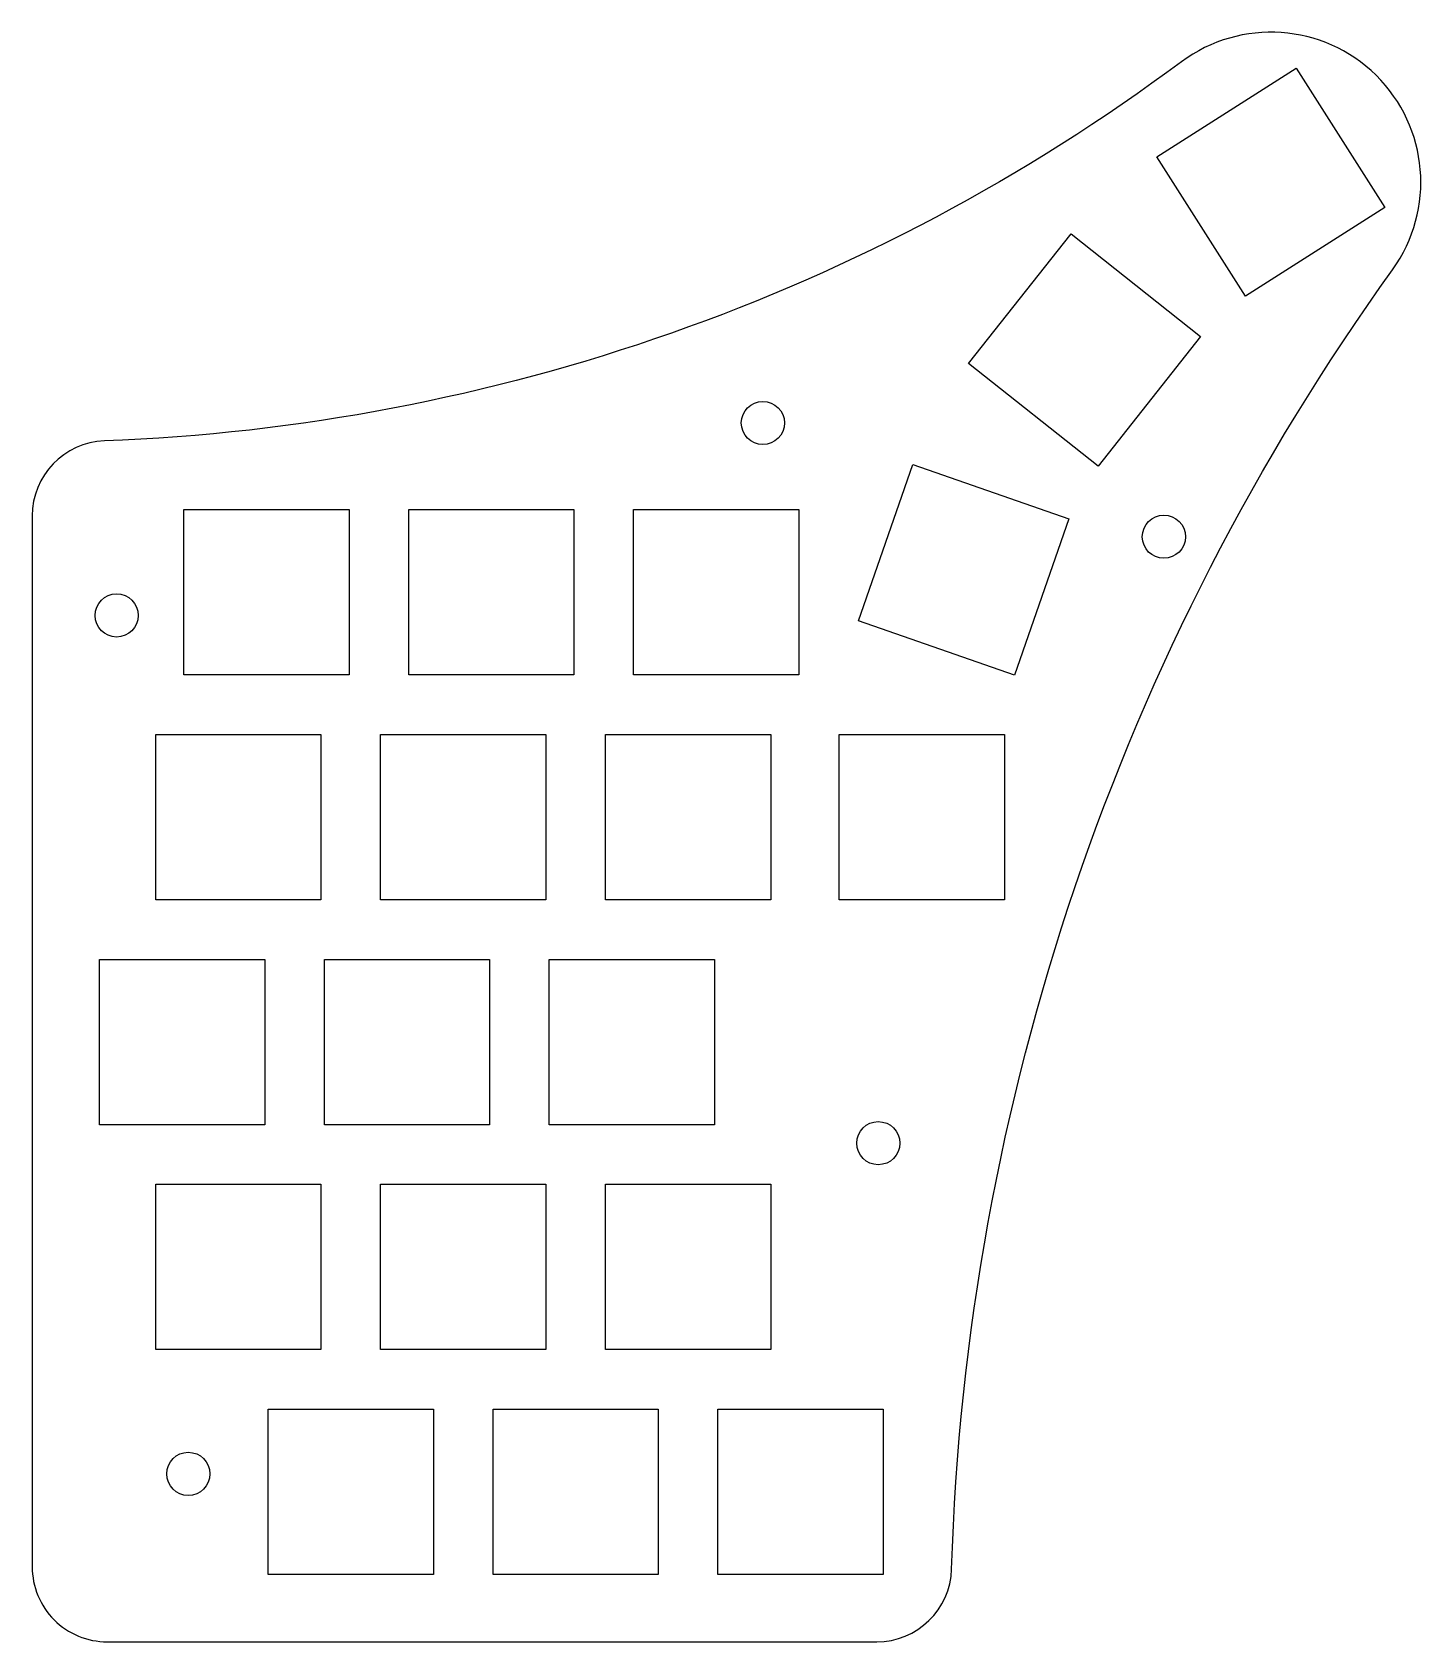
# Model space of a CAD drawing. Extents: x -3.06 to 1.57, y 0 to 5.37.
import ezdxf

# ---------------------------------------------------------------- set-up
doc = ezdxf.new("R2010")
doc.units = 0
doc.layers.get('0').update_dxf_attribs({"linetype": 'CONTINUOUS'})

msp = doc.modelspace()

# ---------------------------------------------------------------- linework, layer by layer
msp.add_lwpolyline([(-2.8219, 4.0045, 0.403279), (-3.0625, 3.7547), (-3.0625, 0.25, 0.414214), (-2.8125, 0), (-0.2461, 0, 0.405187), (0.0037, 0.2423, -0.14922), (1.4744, 4.5757, 0.856768), (0.7701, 5.2688, -0.151633)], format="xyb", close=True)
for points in [[(1.1533, 5.248), (1.4488, 4.7827), (0.9836, 4.4872), (0.688, 4.9525)], [(0.4021, 4.6949), (0.8342, 4.3526), (0.4919, 3.9206), (0.0599, 4.2629)], [(-0.3067, 3.405), (-0.1255, 3.9256), (0.3951, 3.7444), (0.2139, 3.2238)], [(-2.0057, 3.7756), (-2.0057, 3.2244), (-2.5568, 3.2244), (-2.5568, 3.7756)], [(-1.2557, 3.7756), (-1.2557, 3.2244), (-1.8068, 3.2244), (-1.8068, 3.7756)], [(-1.0568, 3.7756), (-0.5057, 3.7756), (-0.5057, 3.2244), (-1.0568, 3.2244)], [(-2.0994, 3.0256), (-2.0994, 2.4744), (-2.6506, 2.4744), (-2.6506, 3.0256)], [(-1.3494, 3.0256), (-1.3494, 2.4744), (-1.9006, 2.4744), (-1.9006, 3.0256)], [(-1.1506, 3.0256), (-0.5994, 3.0256), (-0.5994, 2.4744), (-1.1506, 2.4744)], [(-0.3708, 3.0256), (0.1804, 3.0256), (0.1804, 2.4744), (-0.3708, 2.4744)], [(-2.8381, 1.7244), (-2.8381, 2.2756), (-2.2869, 2.2756), (-2.2869, 1.7244)], [(-2.0881, 1.7244), (-2.0881, 2.2756), (-1.5369, 2.2756), (-1.5369, 1.7244)], [(-1.3381, 2.2756), (-0.7869, 2.2756), (-0.7869, 1.7244), (-1.3381, 1.7244)], [(-2.6506, 0.9744), (-2.6506, 1.5256), (-2.0994, 1.5256), (-2.0994, 0.9744)], [(-1.9006, 0.9744), (-1.9006, 1.5256), (-1.3494, 1.5256), (-1.3494, 0.9744)], [(-1.1506, 1.5256), (-0.5994, 1.5256), (-0.5994, 0.9744), (-1.1506, 0.9744)], [(-1.7244, 0.7756), (-1.7244, 0.2244), (-2.2756, 0.2244), (-2.2756, 0.7756)], [(-0.9744, 0.7756), (-0.9744, 0.2244), (-1.5256, 0.2244), (-1.5256, 0.7756)], [(-0.7756, 0.7756), (-0.2244, 0.7756), (-0.2244, 0.2244), (-0.7756, 0.2244)]]:
    msp.add_lwpolyline(points, close=True)
for centre in [(-0.6256, 4.0645), (0.7117, 3.6851), (-2.7809, 3.4227), (-0.2408, 1.6628), (-2.5419, 0.56)]:
    msp.add_circle(centre, 0.072)

doc.saveas('drawing.dxf')
